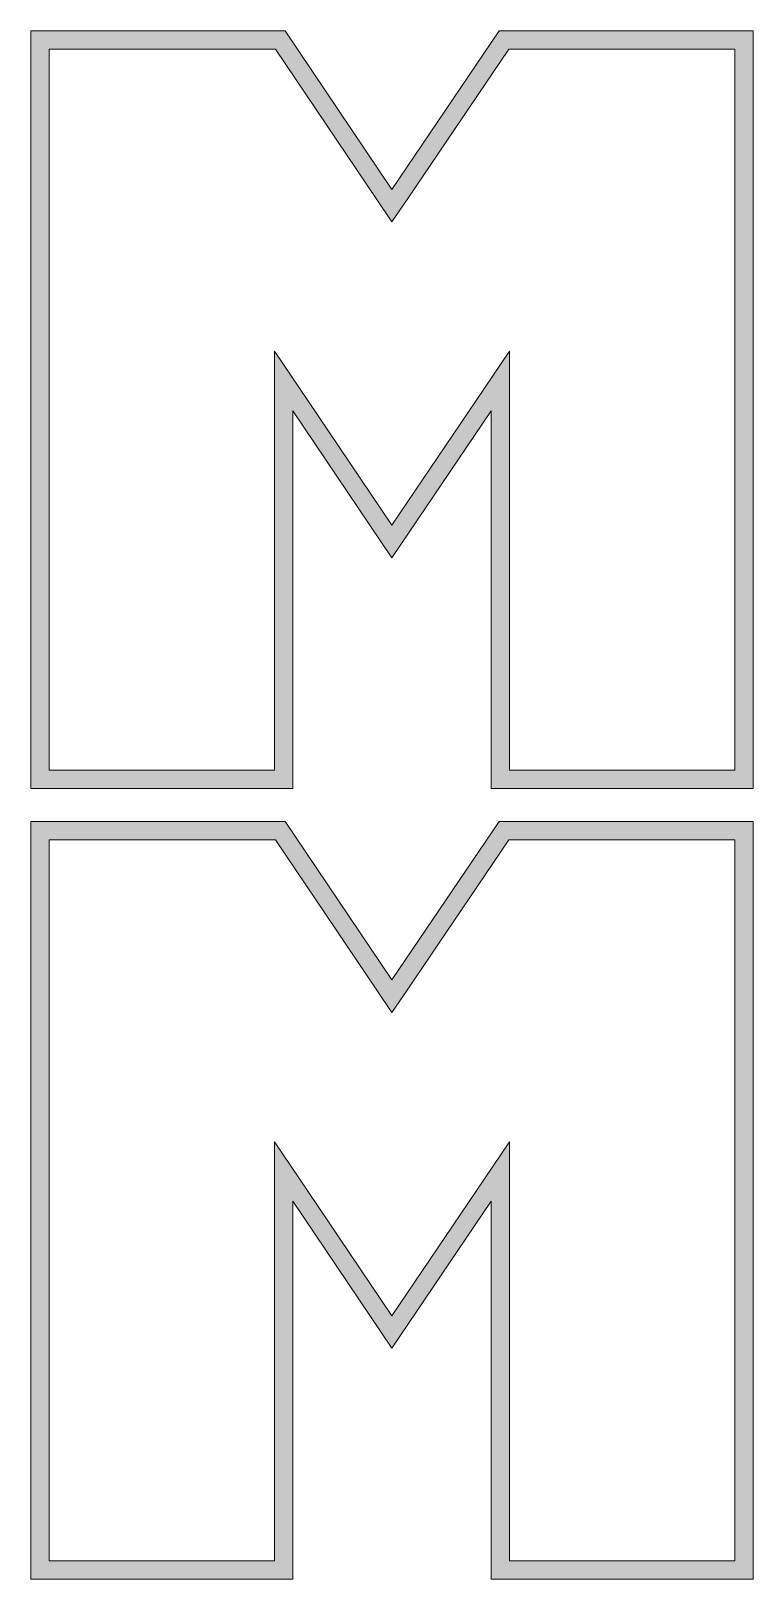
# Model space of a CAD drawing. Header units: millimetres. Extents: x 4 to 767, y -289 to -29.
# Drawn here: x 4 to 125.1, y -288.7 to -29.2 of the extents above; entities that cross this region are included whole.
import ezdxf

# ---------------------------------------------------------------- set-up
doc = ezdxf.new("R2010")
doc.units = ezdxf.units.MM
doc.header["$MEASUREMENT"] = 0
doc.layers.add('Layer 2', color=7, linetype='Continuous')
doc.layers.add('Layer 8', color=7, linetype='Continuous')

msp = doc.modelspace()

# ---------------------------------------------------------------- hatches: boundary and pattern name
at = {"layer": 'Layer 2'}
h = msp.add_hatch(color=2, dxfattribs=at)
h.dxf.hatch_style = 2
h.paths.add_polyline_path([(82.53, -29.15), (64.54, -55.72), (46.61, -29.15), (4, -29.15), (4, -156.15), (47.91, -156.15), (47.91, -92.82), (64.54, -117.46), (81.17, -92.82), (81.17, -156.15), (125.08, -156.15), (125.08, -29.15)])
h.paths.add_polyline_path([(122.03, -153.1), (84.22, -153.1), (84.22, -92.82), (84.22, -82.85), (78.64, -91.11), (64.54, -112.02), (50.44, -91.11), (44.86, -82.85), (44.86, -92.82), (44.86, -153.1), (7.05, -153.1), (7.05, -32.2), (44.99, -32.2), (62.01, -57.43), (64.54, -61.16), (67.06, -57.43), (84.15, -32.2), (122.03, -32.2)])
at = {"layer": 'Layer 8'}
h = msp.add_hatch(color=2, dxfattribs=at)
h.dxf.hatch_style = 2
h.paths.add_polyline_path([(82.53, -161.7), (64.54, -188.26), (46.61, -161.7), (4, -161.7), (4, -288.69), (47.91, -288.69), (47.91, -225.36), (64.54, -250.01), (81.17, -225.36), (81.17, -288.69), (125.08, -288.69), (125.08, -161.7)])
h.paths.add_polyline_path([(122.03, -285.65), (84.22, -285.65), (84.22, -225.36), (84.22, -215.4), (78.64, -223.66), (64.54, -244.56), (50.44, -223.66), (44.86, -215.4), (44.86, -225.36), (44.86, -285.65), (7.05, -285.65), (7.05, -164.74), (44.99, -164.74), (62.01, -189.97), (64.54, -193.71), (67.06, -189.97), (84.15, -164.74), (122.03, -164.74)])

# ---------------------------------------------------------------- linework, layer by layer
at = {"layer": 'Layer 2', "lineweight": 0}
for points in [[(82.53, -29.15), (64.54, -55.72), (46.61, -29.15), (4, -29.15), (4, -156.15), (47.91, -156.15), (47.91, -92.82), (64.54, -117.46), (81.17, -92.82), (81.17, -156.15), (125.08, -156.15), (125.08, -29.15), (82.53, -29.15)], [(122.03, -153.1), (84.22, -153.1), (84.22, -92.82), (84.22, -82.85), (78.64, -91.11), (64.54, -112.02), (50.44, -91.11), (44.86, -82.85), (44.86, -92.82), (44.86, -153.1), (7.05, -153.1), (7.05, -32.2), (44.99, -32.2), (62.01, -57.43), (64.54, -61.16), (67.06, -57.43), (84.15, -32.2), (122.03, -32.2), (122.03, -153.1)]]:
    msp.add_lwpolyline(points, dxfattribs=at)
at = {"layer": 'Layer 8', "lineweight": 0}
for points in [[(82.53, -161.7), (64.54, -188.26), (46.61, -161.7), (4, -161.7), (4, -288.69), (47.91, -288.69), (47.91, -225.36), (64.54, -250.01), (81.17, -225.36), (81.17, -288.69), (125.08, -288.69), (125.08, -161.7), (82.53, -161.7)], [(122.03, -285.65), (84.22, -285.65), (84.22, -225.36), (84.22, -215.4), (78.64, -223.66), (64.54, -244.56), (50.44, -223.66), (44.86, -215.4), (44.86, -225.36), (44.86, -285.65), (7.05, -285.65), (7.05, -164.74), (44.99, -164.74), (62.01, -189.97), (64.54, -193.71), (67.06, -189.97), (84.15, -164.74), (122.03, -164.74), (122.03, -285.65)]]:
    msp.add_lwpolyline(points, dxfattribs=at)

doc.saveas('drawing.dxf')
